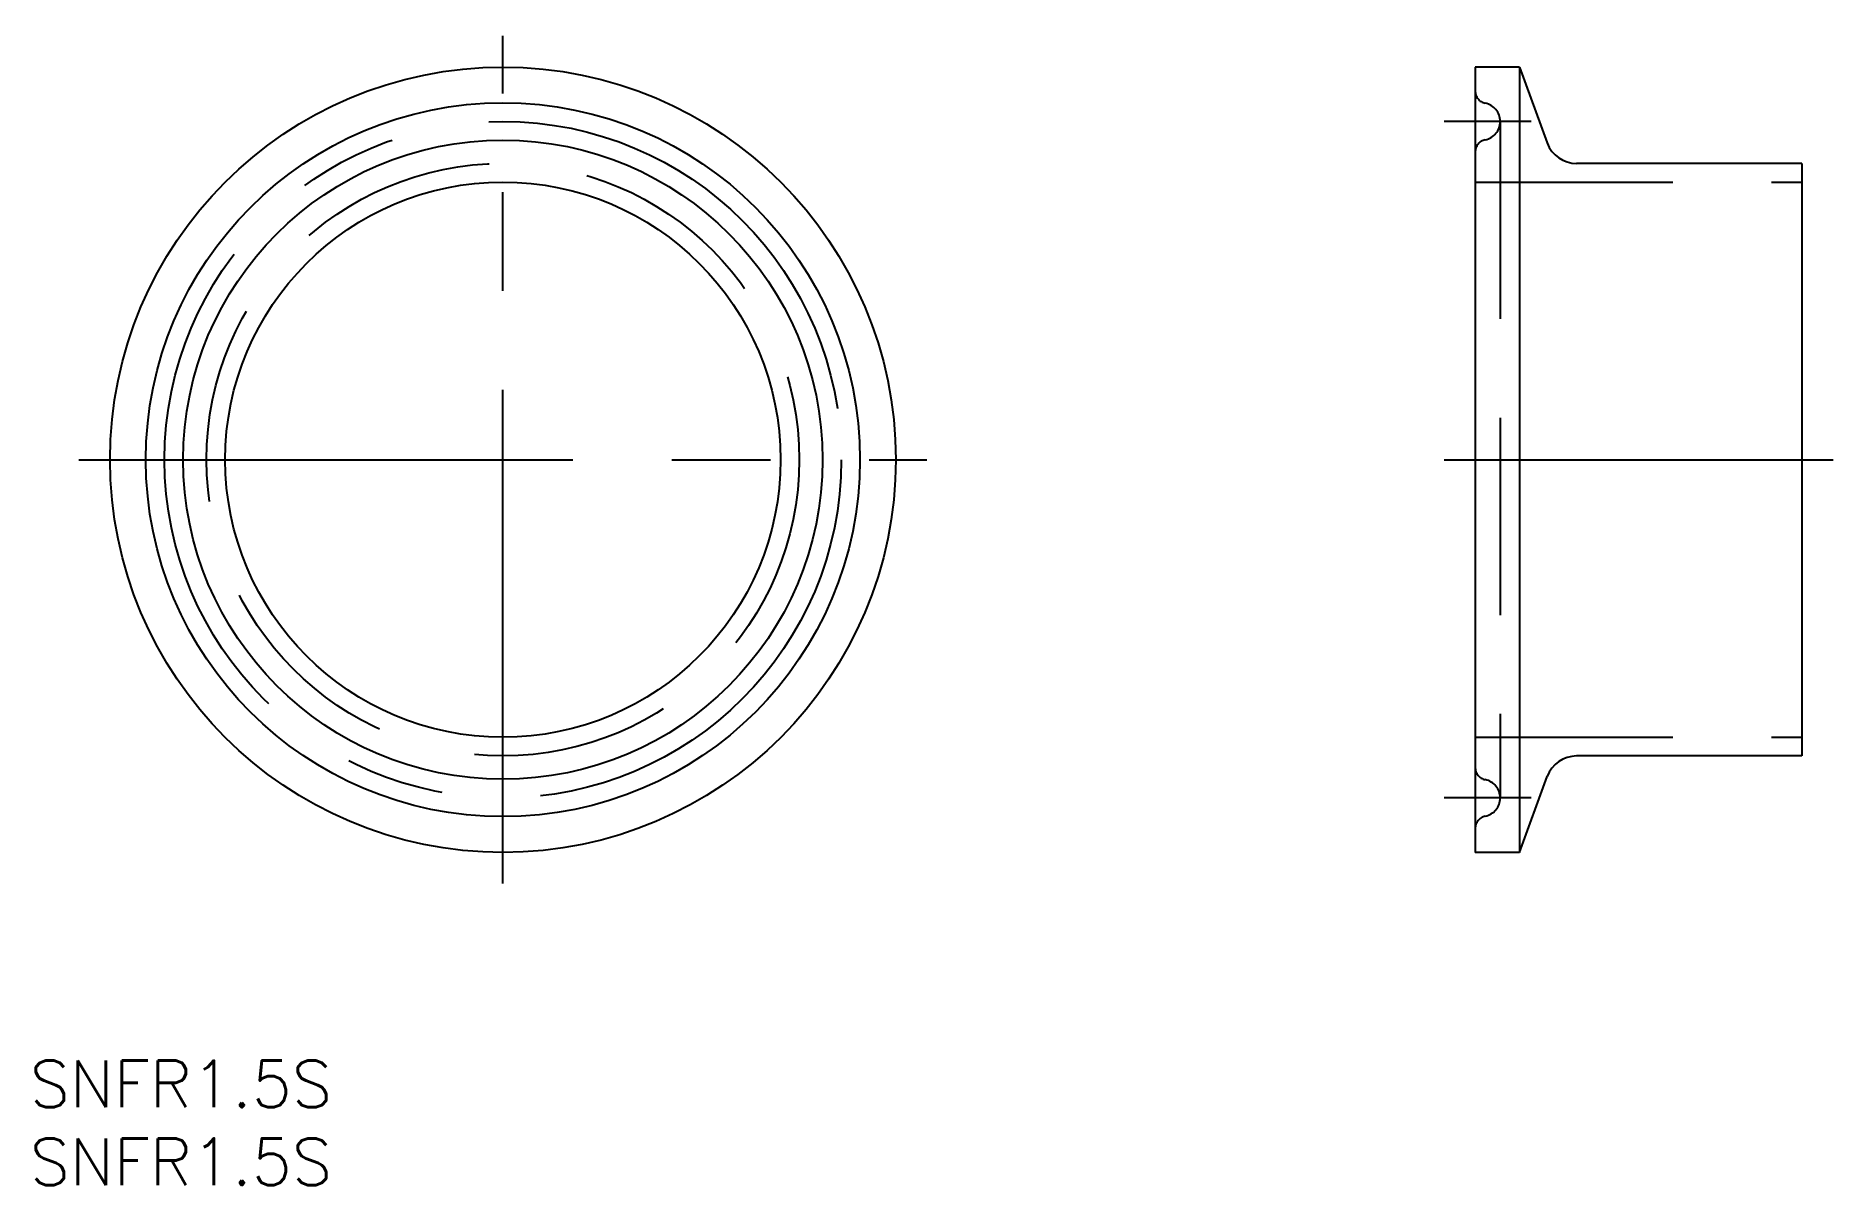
# Model space of a CAD drawing. Extents: x -30 to 86, y -47 to 27.
import ezdxf

# ---------------------------------------------------------------- set-up
doc = ezdxf.new("R2010")
doc.units = 0
doc.linetypes.add('CENTER', pattern=[50.8, 31.75, -6.35, 6.35, -6.35])
doc.linetypes.add('DASHED', pattern=[19.05, 12.7, -6.35])
doc.layers.get('0').update_dxf_attribs({"linetype": 'CONTINUOUS'})
doc.layers.add('CENTER', color=1, linetype='CENTER')
doc.styles.get("Standard").update_dxf_attribs({"font": 'txt.shx', "height": 3, "bigfont": 'bigfont.shx'})

msp = doc.modelspace()

# ---------------------------------------------------------------- linework, layer by layer
at = {"color": 7, "linetype": 'CONTINUOUS'}
for p, q in [((62.5, 25.25), (62.5, -25.25)), ((65.35, 25.25), (62.5, 25.25)), ((65.35, 25.25), (65.35, -25.25)), ((65.35, 25.25), (67.13, 20.37)), ((83.5, 19.05), (69.01, 19.05)), ((83.5, 19.05), (83.5, -19.05)), ((83.5, -19.05), (69.01, -19.05)), ((65.35, -25.25), (67.13, -20.37)), ((65.35, -25.25), (62.5, -25.25))]:
    msp.add_line(p, q, dxfattribs=at)
at = {"color": 3, "linetype": 'DASHED'}
for p, q in [((64.1, 21.75), (64.1, -21.75)), ((62.5, 17.85), (83.5, 17.85)), ((62.5, -17.85), (83.5, -17.85))]:
    msp.add_line(p, q, dxfattribs=at)
at = {"color": 7, "linetype": 'CONTINUOUS'}
for radius in [25.25, 22.95, 20.55, 17.85]:
    msp.add_circle((0, 0), radius, dxfattribs=at)
at = {"color": 3, "linetype": 'DASHED'}
msp.add_circle((0, 0), 19.05, dxfattribs=at)
for centre, radius, start, end in [((63.3, 23.71), 0.8, 180, 258.463), ((62.9, 21.75), 1.2, 281.537, 78.463), ((63.3, 19.79), 0.8, 101.537, 180), ((63.3, -19.79), 0.8, 180, 258.463), ((62.9, -21.75), 1.2, 281.537, 78.463), ((63.3, -23.71), 0.8, 101.537, 180)]:
    msp.add_arc(centre, radius, start, end, dxfattribs=at)
at = {"color": 7, "linetype": 'CONTINUOUS'}
for centre, start, end in [((69.01, 21.05), 200, 270), ((69.01, -21.05), 90, 160)]:
    msp.add_arc(centre, 2, start, end, dxfattribs=at)
at = {"layer": 'CENTER', "color": 1, "linetype": 'CENTER'}
for p, q in [((0, -27.25), (0, 27.25)), ((66.1, 21.75), (60.5, 21.75)), ((-27.25, 0), (27.25, 0)), ((60.5, 0), (85.5, 0)), ((66.1, -21.75), (60.5, -21.75))]:
    msp.add_line(p, q, dxfattribs=at)
msp.add_circle((0, 0), 21.75, dxfattribs=at)

# ---------------------------------------------------------------- texts
at = {"color": 7, "linetype": 'CONTINUOUS'}
for p in [(-30.4, -41.64), (-30.4, -46.64)]:
    msp.add_text('SNFR1.5S', height=3, dxfattribs=at).set_placement(p)

doc.saveas('drawing.dxf')
